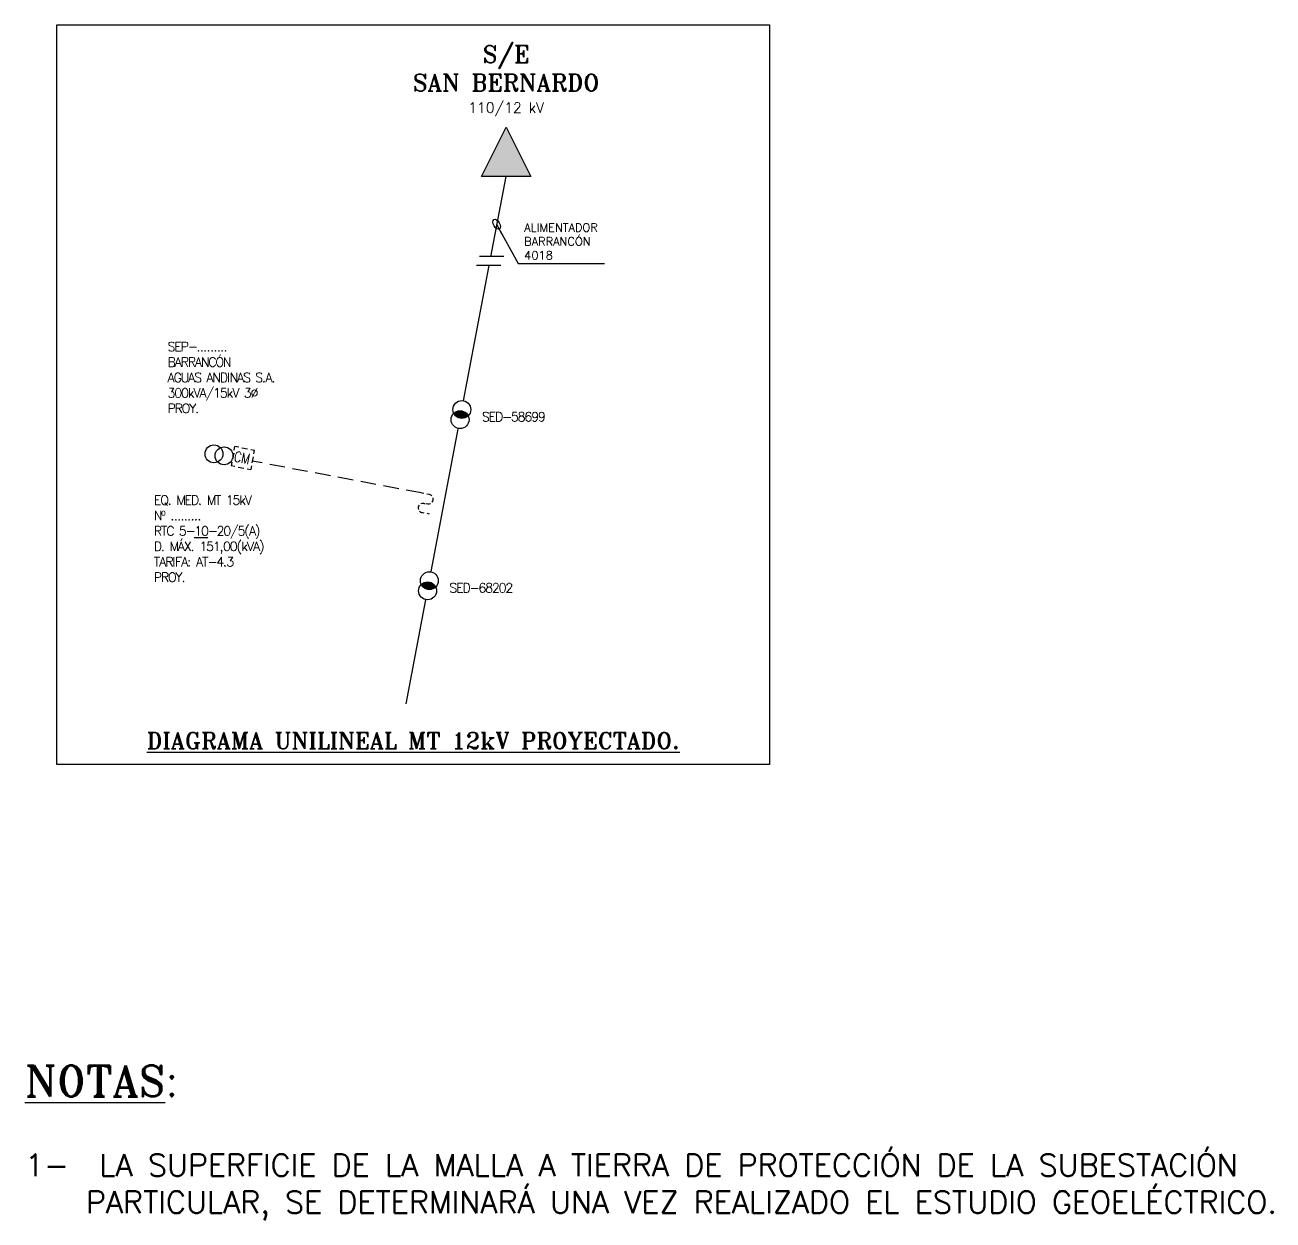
# Model space of a CAD drawing. Extents: x 0 to 349712, y 0 to 6275741.
# Drawn here: x 338792.7 to 338893.8, y 6273042.6 to 6273139.4 of the extents above; entities that cross this region are included whole.
import ezdxf

# ---------------------------------------------------------------- set-up
doc = ezdxf.new("R2010")
doc.units = 0
doc.header["$LTSCALE"] = 5
doc.linetypes.add('DASHDOTX2', pattern=[2, 1, -0.5, 0, -0.5])
doc.linetypes.add('DASHED', pattern=[0.75, 0.5, -0.25])
for name, color, linetype in [('COTAS', 11, 'Continuous'), ('EQUIPOS', 240, 'Continuous'), ('EQUIPOS_E', 240, 'Continuous'), ('EQUIPOS_P', 240, 'Continuous'), ('FORMATO', 20, 'Continuous'), ('LMT_A_E', 10, 'DASHDOTX2'), ('TEXTO', 2, 'Continuous')]:
    doc.layers.add(name, color=color, linetype=linetype)
doc.styles.add('ROMANS', font='romans.shx', dxfattribs={"height": 1})
doc.dimstyles.new('ELIPSE 500', dxfattribs={"dimtxt": 0.9, "dimasz": 0.9, "dimexe": 2.5, "dimexo": 2.5, "dimgap": 1.2, "dimtad": 0, "dimtih": 1, "dimtoh": 1, "dimdec": 0, "dimzin": 0, "dimdsep": 46, "dimtxsty": 'ROMANS', "dimblk": 'ELLIP', "dimcen": 0, "dimclrd": 11, "dimclre": 11, "dimclrt": 256, "dimadec": 0, "dimazin": 0, "dimtfac": 1, "dimtdec": 0, "dimtofl": 0, "dimtmove": 0, "dimatfit": 3, "dimldrblk": 'ELLIP', "dimfxlon": 1, "dimtolj": 1, "dimtzin": 0, "dimarcsym": 0})

# ---------------------------------------------------------------- blocks, each defined once
blk = doc.blocks.new('207')
blk.add_lwpolyline([(0, 2.5), (-2, -1.5), (2, -1.5)], close=True)
blk.add_solid([(0, 2.5), (-2, -1.5), (2, -1.5), (-2, -1.5)])
blk = doc.blocks.new('ELLIP')
at = {"color": 0, "lineweight": -2}
blk.add_line((-0.5, 0), (-1, 0), dxfattribs=at)
at = {"color": 0}
blk.add_ellipse((0, 0), major_axis=(0.5, 0), ratio=0.537857, dxfattribs=at)
blk = doc.blocks.new('2')
for p, q in [((-0.6875, -0.9375), (-0.0625, 0.9375)), ((0.0625, -0.9375), (0.6875, 0.9375))]:
    blk.add_line(p, q)
blk = doc.blocks.new('TRAF-A_P')
at = {"layer": 'EQUIPOS_E'}
for centre in [(-0.83, 0), (0.83, 0)]:
    blk.add_circle(centre, 1.45, dxfattribs=at)
blk = doc.blocks.new('*U51')
blk.add_wipeout([(-1.6, -1.6), (-1.6, 1.6), (1.6, 1.6), (1.6, -1.6)])
at = {"layer": 'EQUIPOS'}
for p, q in [((-0.99, 1.6), (-1.6, 1.6)), ((-1.6, 0.99), (-1.6, 1.6)), ((-1.6, 0.49), (-1.6, -0.49)), ((-0.49, 1.6), (0.49, 1.6)), ((0.99, 1.6), (1.6, 1.6)), ((1.6, 0.99), (1.6, 1.6)), ((1.6, 0.49), (1.6, -0.49)), ((-1.6, -0.99), (-1.6, -1.6)), ((-0.99, -1.6), (-1.6, -1.6)), ((-0.49, -1.6), (0.49, -1.6)), ((0.99, -1.6), (1.6, -1.6)), ((1.6, -0.99), (1.6, -1.6))]:
    blk.add_line(p, q, dxfattribs=at)
at = {"layer": 'EQUIPOS', "style": 'ROMANS', "width": 0.8}
blk.add_text('CM', height=1.683, dxfattribs=at).set_placement((-1.43, -0.81))
blk = doc.blocks.new('*U42')
at = {"layer": 'EQUIPOS_E', "ltscale": 3}
for p, q in [((-1.94, 3.09), (-1.51, 3.09)), ((-1.02, 3.09), (-0.67, 3.09)), ((-1.06, 1.54), (-1.32, 1.52)), ((-1.32, 0), (-0.88, 0)), ((-0.67, 1.57), (-0.89, 1.55)), ((-0.39, 0), (0, 0))]:
    blk.add_line(p, q, dxfattribs=at)
for centre, start, end in [((-0.67, 2.33), 55.4669, 90), ((-0.67, 2.33), 332.4482, 28.0721), ((-1.32, 0.76), 151.9279, 207.5518), ((-1.32, 0.76), 90, 124.5331), ((-1.32, 0.76), 235.547, 270), ((-0.67, 2.33), 270, 304.453)]:
    blk.add_arc(centre, 0.759, start, end, dxfattribs=at)
blk = doc.blocks.new('*U52')
blk.add_wipeout([(-0.83, 1.45), (-2.28, 1.45), (-2.28, -1.25), (-1.57, -1.25), (-1.56, -1.25), (-1.55, -1.26), (-1.53, -1.27), (-1.51, -1.28), (-1.5, -1.29), (-1.48, -1.3), (-1.46, -1.3), (-1.45, -1.31), (-1.43, -1.32), (-1.41, -1.33), (-1.4, -1.33), (-1.38, -1.34), (-1.36, -1.35), (-1.35, -1.35), (-1.33, -1.36), (-1.31, -1.37), (-1.3, -1.37), (-1.28, -1.38), (-1.26, -1.38), (-1.24, -1.39), (-1.23, -1.39), (-1.21, -1.4), (-1.19, -1.4), (-1.17, -1.41), (-1.16, -1.41), (-1.14, -1.42), (-1.12, -1.42), (-1.1, -1.42), (-1.08, -1.43), (-1.07, -1.43), (-1.05, -1.43), (-1.03, -1.44), (-1.01, -1.44), (-0.99, -1.44), (-0.98, -1.44), (-0.96, -1.44), (-0.94, -1.45), (-0.92, -1.45), (-0.9, -1.45), (-0.89, -1.45), (-0.87, -1.45), (-0.85, -1.45), (-0.83, -1.45), (0.83, -1.45), (0.85, -1.45), (0.87, -1.45), (0.89, -1.45), (0.9, -1.45), (0.92, -1.45), (0.94, -1.45), (0.96, -1.44), (0.98, -1.44), (0.99, -1.44), (1.01, -1.44), (1.03, -1.44), (1.05, -1.43), (1.07, -1.43), (1.08, -1.43), (1.1, -1.42), (1.12, -1.42), (1.14, -1.42), (1.16, -1.41), (1.17, -1.41), (1.19, -1.4), (1.21, -1.4), (1.23, -1.39), (1.24, -1.39), (1.26, -1.38), (1.28, -1.38), (1.3, -1.37), (1.31, -1.37), (1.33, -1.36), (1.35, -1.35), (1.36, -1.35), (1.38, -1.34), (1.4, -1.33), (1.41, -1.33), (1.43, -1.32), (1.45, -1.31), (1.46, -1.3), (1.48, -1.3), (1.5, -1.29), (1.51, -1.28), (1.53, -1.27), (1.55, -1.26), (1.56, -1.25), (1.57, -1.25), (2.28, -1.25), (2.28, 1.45), (0.83, 1.45), (0.81, 1.45), (0.79, 1.45), (0.78, 1.45), (0.76, 1.45), (0.74, 1.45), (0.72, 1.45), (0.7, 1.44), (0.69, 1.44), (0.67, 1.44), (0.65, 1.44), (0.63, 1.44), (0.61, 1.43), (0.59, 1.43), (0.58, 1.43), (0.56, 1.42), (0.54, 1.42), (0.52, 1.42), (0.51, 1.41), (0.49, 1.41), (0.47, 1.4), (0.45, 1.4), (0.43, 1.39), (0.42, 1.39), (0.4, 1.38), (0.38, 1.38), (0.37, 1.37), (0.35, 1.37), (0.33, 1.36), (0.31, 1.35), (0.3, 1.35), (0.28, 1.34), (0.26, 1.33), (0.25, 1.33), (0.23, 1.32), (0.21, 1.31), (0.2, 1.3), (0.18, 1.3), (0.16, 1.29), (0.15, 1.28), (0.13, 1.27), (0.12, 1.26), (0.1, 1.25), (0.08, 1.24), (0.07, 1.23), (0.05, 1.22), (0.04, 1.21), (0.02, 1.2), (0.01, 1.19), (0, 1.19), (-0.01, 1.19), (-0.02, 1.2), (-0.04, 1.21), (-0.05, 1.22), (-0.07, 1.23), (-0.08, 1.24), (-0.1, 1.25), (-0.12, 1.26), (-0.13, 1.27), (-0.15, 1.28), (-0.16, 1.29), (-0.18, 1.3), (-0.2, 1.3), (-0.21, 1.31), (-0.23, 1.32), (-0.25, 1.33), (-0.26, 1.33), (-0.28, 1.34), (-0.3, 1.35), (-0.31, 1.35), (-0.33, 1.36), (-0.35, 1.37), (-0.37, 1.37), (-0.38, 1.38), (-0.4, 1.38), (-0.42, 1.39), (-0.43, 1.39), (-0.45, 1.4), (-0.47, 1.4), (-0.49, 1.41), (-0.51, 1.41), (-0.52, 1.42), (-0.54, 1.42), (-0.56, 1.42), (-0.58, 1.43), (-0.59, 1.43), (-0.61, 1.43), (-0.63, 1.44), (-0.65, 1.44), (-0.67, 1.44), (-0.69, 1.44), (-0.7, 1.44), (-0.72, 1.45), (-0.74, 1.45), (-0.76, 1.45), (-0.78, 1.45), (-0.79, 1.45), (-0.81, 1.45)])
at = {"layer": 'EQUIPOS_E'}
h = blk.add_hatch(color=256, dxfattribs=at)
edge = h.paths.add_edge_path()
edge.add_arc((-0.83, 0), 1.45, 304.9538, 360)
edge.add_arc((-0.83, 0), 1.45, 359.9988, 415.0488)
edge.add_arc((0.83, 0), 1.45, 124.9511, 180.0013)
edge.add_arc((0.83, 0), 1.45, 179.9956, 235.0506)
for centre in [(-0.83, 0), (0.83, 0)]:
    blk.add_circle(centre, 1.45, dxfattribs=at)

msp = doc.modelspace()

# ---------------------------------------------------------------- linework, layer by layer
at = {"layer": 'FORMATO', "linetype": 'ByBlock'}
msp.add_lwpolyline([(338795.31, 6273139.38), (338853, 6273139.38), (338853, 6273079.45), (338795.31, 6273079.45)], close=True, dxfattribs=at)
at = {"layer": 'LMT_A_E', "linetype": 'Continuous', "ltscale": 0.5}
for points in [[(338830.45, 6273120.6), (338831.68, 6273127.11)], [(338823.58, 6273084.37), (338823.58, 6273084.37), (338826.75, 6273101.08), (338830.31, 6273119.89)]]:
    msp.add_lwpolyline(points, dxfattribs=at)
at = {"layer": 'LMT_A_E', "linetype": 'DASHED', "ltscale": 0.5}
msp.add_lwpolyline([(338824.82, 6273101.46), (338811.12, 6273104.04)], dxfattribs=at)

# ---------------------------------------------------------------- block references
at = {"layer": 'EQUIPOS', "linetype": 'Continuous', "xscale": -1}
msp.add_blockref('207', (338831.68, 6273128.61), dxfattribs=at)
at = {"layer": 'EQUIPOS', "ltscale": 5, "xscale": -1, "rotation": 71.59800427842391}
msp.add_blockref('2', (338830.38, 6273120.25), dxfattribs=at)

# ---------------------------------------------------------------- texts
at = {"layer": 'TEXTO', "style": 'ROMANS'}
for s, insert, char_height, attachment_point in [('{\\Fromant|c0;\\H1.667X;S/E\\PSAN BERNARDO\\P}110/12 kV', (338831.68, 6273131.99), 0.8287, 8), ('{\\H0.9x;ALIMENTADOR\\PBARRANCÓN\\P4018}', (338833.14, 6273120.38), 0.75, 7), ('{\\Fromant|c0;\\H1.667X;\\LDIAGRAMA UNILINEAL MT 12kV PROYECTADO.}', (338824.16, 6273080.72), 0.8, 8)]:
    msp.add_mtext(s, dxfattribs=dict(at, insert=insert, char_height=char_height, attachment_point=attachment_point))
at = {"layer": 'TEXTO', "color": 2, "insert": (338792.72, 6273055.07), "char_height": 1.8, "attachment_point": 1, "style": 'ROMANS'}
msp.add_mtext('{\\Fromant|c0;\\H1.389x;\\L\\C256;NOTAS\\Fromans|c0;\\H0.9999x;\\l:}\\P\\P1-  LA SUPERFICIE DE LA MALLA A TIERRA DE PROTECCIÓN DE LA SUBESTACIÓN\\P    PARTICULAR, SE DETERMINARÁ UNA VEZ REALIZADO EL ESTUDIO GEOELÉCTRICO.  ', dxfattribs=at)

# ---------------------------------------------------------------- leaders
at = {"layer": 'COTAS', "ltscale": 5}
msp.add_leader([(338830.91, 6273123.23), (338832.65, 6273120.05), (338839.65, 6273120.05)], dimstyle='ELIPSE 500', dxfattribs=at)

# ---------------------------------------------------------------- next in the draw order: block references
at = {"layer": 'EQUIPOS_E', "ltscale": 5, "xscale": 0.5, "yscale": 0.5, "zscale": 0.5, "rotation": 80.00000000091717}
for p in [(338828.02, 6273107.81), (338825.39, 6273093.94)]:
    msp.add_blockref('*U52', p, dxfattribs=at)
at = {"layer": 'EQUIPOS_P', "ltscale": 5, "xscale": 0.5, "yscale": 0.5, "zscale": 0.5}
for name, p, rotation in [('TRAF-A_P', (338808.43, 6273104.55), 349.260819687205), ('*U42', (338824.82, 6273101.45), 169.2606421865646)]:
    msp.add_blockref(name, p, dxfattribs=dict(at, rotation=rotation))

# ---------------------------------------------------------------- next in the draw order: texts
at = {"layer": 'TEXTO', "insert": (338804.26, 6273107.94), "char_height": 0.75, "attachment_point": 7, "style": 'ROMANS', "bg_fill": 3, "box_fill_scale": 1.5, "bg_fill_color": 256, "bg_fill_true_color": 13158600, "bg_fill_transparency": 0}
msp.add_mtext('{\\T0.8;SEP-.........\\PBARRANCÓN\\PAGUAS ANDINAS S.A.\\P300kVA/15kV 3Ø\\PPROY.}', dxfattribs=at)
at = {"layer": 'TEXTO', "insert": (338803.15, 6273094.26), "char_height": 0.75, "attachment_point": 7, "style": 'ROMANS', "bg_fill": 3, "box_fill_scale": 1.5, "bg_fill_color": 256, "bg_fill_transparency": 0}
msp.add_mtext('{\\T0.8;EQ. MED. MT 15kV\\PNº .........\\PRTC 5-\\L10\\l-20/5(A)\\PD. MÁX. 151,00(kVA)\\PTARIFA: AT-4.3\\PPROY.}', dxfattribs=at)

# ---------------------------------------------------------------- next in the draw order: block references
at = {"layer": 'EQUIPOS_P', "ltscale": 5, "xscale": 0.5, "yscale": 0.5, "zscale": 0.5, "rotation": 349.2606421428209}
msp.add_blockref('*U51', (338810.36, 6273104.29), dxfattribs=at)

# ---------------------------------------------------------------- next in the draw order: texts
at = {"layer": 'TEXTO', "char_height": 0.75, "attachment_point": 7, "style": 'ROMANS', "bg_fill": 3, "box_fill_scale": 1.5, "bg_fill_color": 256, "bg_fill_true_color": 13158600, "bg_fill_transparency": 0}
for s, insert in [('{\\T0.8;SED-58699}', (338829.71, 6273107.26)), ('{\\T0.8;SED-68202}', (338827.08, 6273093.4))]:
    msp.add_mtext(s, dxfattribs=dict(at, insert=insert))

doc.saveas('drawing.dxf')
